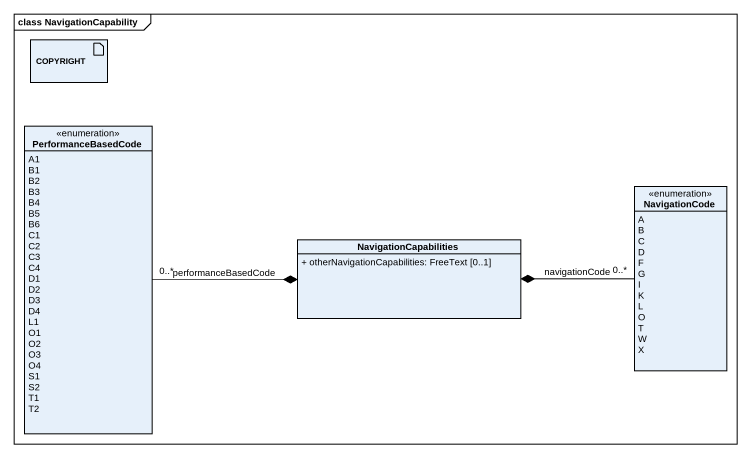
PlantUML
@startuml
mainframe class NavigationCapability
allowmixing
hide circle
hide empty members
skinparam classAttributeIconSize 0
artifact COPYRIGHT
enum PerformanceBasedCode {
  A1
  B1
  B2
  B3
  B4
  B5
  B6
  C1
  C2
  C3
  C4
  D1
  D2
  D3
  D4
  L1
  O1
  O2
  O3
  O4
  S1
  S2
  T1
  T2
}
enum NavigationCode {
  A
  B
  C
  D
  F
  G
  I
  K
  L
  O
  T
  W
  X
}
class NavigationCapabilities {
  + otherNavigationCapabilities: FreeText [0..1]
}
NavigationCapabilities *-left- "0..*" PerformanceBasedCode : performanceBasedCode
NavigationCapabilities *-right- "0..*" NavigationCode : navigationCode
@enduml
